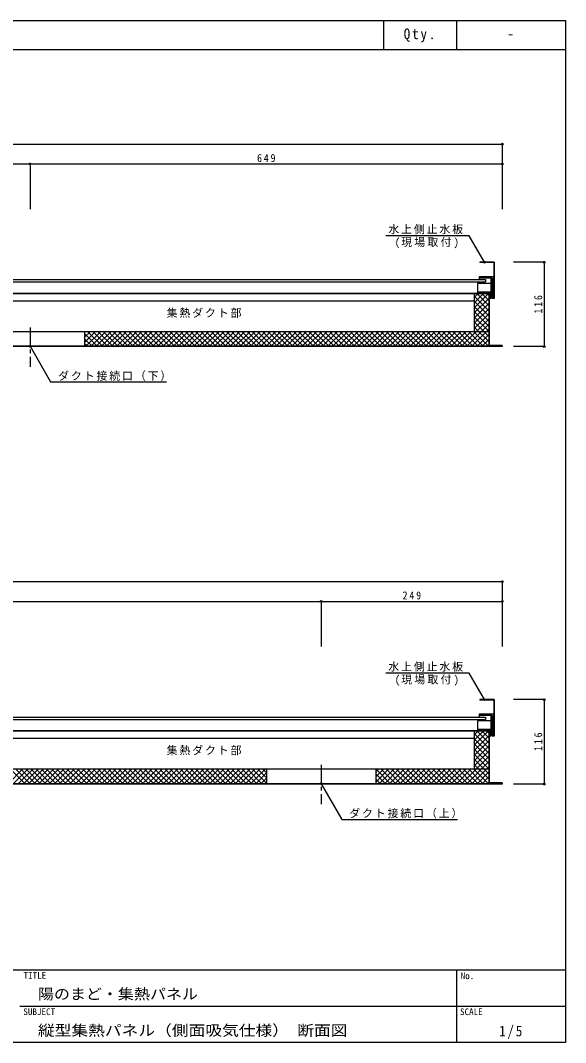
# Model space of a CAD drawing. Units: millimetres at full size, sheet at 1:5. Extents: x -1005 to 1015, y -704 to 701.
# Drawn here: x 266 to 1015, y -704 to 701 of the extents above; entities that cross this region are included whole.
import ezdxf
from ezdxf.enums import TextEntityAlignment as Align

# ---------------------------------------------------------------- set-up
doc = ezdxf.new("R2010")
doc.units = ezdxf.units.MM
doc.header["$LTSCALE"] = 5
doc.header["$PDMODE"] = 32
doc.header["$PDSIZE"] = 2.5
doc.linetypes.add('CHAIN1', pattern=[8, 5, -1, 1, -1])
for name, color, linetype in [('0-0', 4, 'Continuous'), ('0-1', 4, 'Continuous'), ('0-2', 4, 'Continuous'), ('F-0', 2, 'Continuous')]:
    doc.layers.add(name, color=color, linetype=linetype)
doc.styles.add('ＭＳ ゴシック', font='')
doc.styles.get('ＭＳ ゴシック').set_extended_font_data('MS Gothic')

msp = doc.modelspace()

# ---------------------------------------------------------------- linework, layer by layer
at = {"layer": '0-0', "color": 7}
for p, q in [((897.423, 368.793), (897.423, 368.293)), ((917.423, 368.793), (897.423, 368.793)), ((916.923, 368.293), (897.423, 368.293)), ((916.923, 368.293), (916.923, 318.793)), ((-859.577, 344.893), (905.423, 344.893)), ((-859.577, 341.693), (905.423, 341.693)), ((894.423, 339.793), (894.423, 325.793)), ((912.423, 339.793), (894.423, 339.793)), ((896.423, 348.793), (896.423, 344.893)), ((916.423, 348.793), (896.423, 348.793)), ((916.923, 348.793), (896.423, 348.793)), ((914.423, 346.793), (896.423, 346.793)), ((896.423, 341.693), (896.423, 339.793)), ((905.423, 344.893), (905.423, 341.693)), ((912.423, 346.793), (912.423, 318.793)), ((914.423, 346.793), (914.423, 318.793)), ((916.423, 348.793), (916.423, 318.793)), ((912.423, 325.793), (-859.577, 325.793)), ((909.923, 325.293), (-859.577, 325.293)), ((889.923, 325.293), (889.923, 273.293)), ((912.423, 327.793), (894.423, 327.793)), ((909.923, 325.293), (909.923, 253.293)), ((911.923, 325.293), (910.423, 325.293)), ((910.423, 325.293), (910.423, 254.293)), ((911.923, 325.293), (911.923, 318.793)), ((889.923, 315.293), (-851.077, 315.293)), ((912.423, 318.793), (911.923, 318.793)), ((916.423, 318.793), (914.423, 318.793)), ((354.423, 273.293), (354.423, 252.793)), ((909.923, 273.293), (354.423, 273.293)), ((928.423, 253.293), (354.423, 253.293)), ((928.423, 253.793), (909.923, 253.793)), ((928.423, 254.293), (910.423, 254.293)), ((928.423, 254.293), (928.423, 252.793)), ((928.423, 252.793), (354.423, 252.793)), ((897.423, -232.443), (897.423, -232.943)), ((917.423, -232.443), (897.423, -232.443)), ((916.923, -232.943), (897.423, -232.943)), ((916.923, -232.943), (916.923, -282.443)), ((896.423, -252.443), (896.423, -256.343)), ((916.423, -252.443), (896.423, -252.443)), ((916.923, -252.443), (896.423, -252.443)), ((916.423, -252.443), (916.423, -282.443)), ((-859.577, -256.343), (905.423, -256.343)), ((-859.577, -259.543), (905.423, -259.543)), ((894.423, -261.443), (894.423, -275.443)), ((912.423, -261.443), (894.423, -261.443)), ((914.423, -254.443), (896.423, -254.443)), ((896.423, -259.543), (896.423, -261.443)), ((905.423, -256.343), (905.423, -259.543)), ((912.423, -254.443), (912.423, -282.443)), ((914.423, -254.443), (914.423, -282.443)), ((912.423, -275.443), (-859.577, -275.443)), ((909.923, -275.943), (-859.577, -275.943)), ((889.923, -275.943), (889.923, -327.943)), ((912.423, -273.443), (894.423, -273.443)), ((909.923, -275.943), (909.923, -347.943)), ((911.923, -275.943), (910.423, -275.943)), ((910.423, -275.943), (910.423, -346.943)), ((911.923, -275.943), (911.923, -282.443)), ((889.923, -285.943), (-851.077, -285.943)), ((912.423, -282.443), (911.923, -282.443)), ((916.423, -282.443), (914.423, -282.443)), ((354.423, -327.943), (-759.577, -327.943)), ((604.423, -327.943), (354.423, -327.943)), ((604.423, -327.943), (604.423, -348.443)), ((754.423, -327.943), (754.423, -348.443)), ((909.923, -327.943), (754.423, -327.943)), ((354.423, -348.443), (-844.577, -348.443)), ((604.423, -347.943), (204.423, -347.943)), ((604.423, -348.443), (354.423, -348.443)), ((928.423, -347.943), (754.423, -347.943)), ((928.423, -348.443), (754.423, -348.443)), ((928.423, -347.443), (909.923, -347.443)), ((928.423, -346.943), (910.423, -346.943)), ((928.423, -346.943), (928.423, -348.443))]:
    msp.add_line(p, q, dxfattribs=at)
at = {"layer": '0-0'}
for p, q in [((889.923, 320.282), (894.933, 325.293)), ((889.923, 313.211), (902.004, 325.293)), ((889.923, 306.14), (909.075, 325.293)), ((909.923, 309.243), (893.873, 325.293)), ((909.923, 316.314), (900.944, 325.293)), ((909.923, 323.385), (908.015, 325.293)), ((909.923, 302.172), (889.923, 322.172)), ((889.923, 299.069), (909.923, 319.069)), ((909.923, 295.1), (889.923, 315.1)), ((889.923, 291.998), (909.923, 311.998)), ((909.923, 288.029), (889.923, 308.029)), ((889.923, 284.927), (909.923, 304.927)), ((909.923, 280.958), (889.923, 300.958)), ((889.923, 277.856), (909.923, 297.856)), ((872.431, 253.293), (909.923, 290.785)), ((879.502, 253.293), (909.923, 283.714)), ((909.923, 273.887), (889.923, 293.887)), ((909.923, 266.816), (889.923, 286.816)), ((354.423, 273.293), (204.423, 273.293)), ((354.423, 258.544), (369.172, 273.293)), ((354.423, 265.615), (362.101, 273.293)), ((371.903, 253.293), (354.423, 270.773)), ((356.243, 253.293), (376.243, 273.293)), ((378.974, 253.293), (358.974, 273.293)), ((363.314, 253.293), (383.314, 273.293)), ((386.045, 253.293), (366.045, 273.293)), ((370.385, 253.293), (390.385, 273.293)), ((393.116, 253.293), (373.116, 273.293)), ((377.456, 253.293), (397.456, 273.293)), ((400.187, 253.293), (380.187, 273.293)), ((384.527, 253.293), (404.527, 273.293)), ((407.258, 253.293), (387.258, 273.293)), ((391.598, 253.293), (411.598, 273.293)), ((414.329, 253.293), (394.329, 273.293)), ((398.669, 253.293), (418.669, 273.293)), ((421.4, 253.293), (401.4, 273.293)), ((405.74, 253.293), (425.74, 273.293)), ((428.472, 253.293), (408.472, 273.293)), ((412.811, 253.293), (432.811, 273.293)), ((435.543, 253.293), (415.543, 273.293)), ((419.882, 253.293), (439.882, 273.293)), ((442.614, 253.293), (422.614, 273.293)), ((426.953, 253.293), (446.953, 273.293)), ((449.685, 253.293), (429.685, 273.293)), ((434.025, 253.293), (454.025, 273.293)), ((456.756, 253.293), (436.756, 273.293)), ((441.096, 253.293), (461.096, 273.293)), ((463.827, 253.293), (443.827, 273.293)), ((448.167, 253.293), (468.167, 273.293)), ((470.898, 253.293), (450.898, 273.293)), ((455.238, 253.293), (475.238, 273.293)), ((477.969, 253.293), (457.969, 273.293)), ((462.309, 253.293), (482.309, 273.293)), ((485.04, 253.293), (465.04, 273.293)), ((469.38, 253.293), (489.38, 273.293)), ((492.111, 253.293), (472.111, 273.293)), ((476.451, 253.293), (496.451, 273.293)), ((499.182, 253.293), (479.182, 273.293)), ((483.522, 253.293), (503.522, 273.293)), ((506.253, 253.293), (486.253, 273.293)), ((490.593, 253.293), (510.593, 273.293)), ((513.324, 253.293), (493.324, 273.293)), ((497.664, 253.293), (517.664, 273.293)), ((520.395, 253.293), (500.395, 273.293)), ((504.735, 253.293), (524.735, 273.293)), ((527.466, 253.293), (507.466, 273.293)), ((511.806, 253.293), (531.806, 273.293)), ((534.538, 253.293), (514.538, 273.293)), ((518.877, 253.293), (538.877, 273.293)), ((541.609, 253.293), (521.609, 273.293)), ((525.948, 253.293), (545.948, 273.293)), ((548.68, 253.293), (528.68, 273.293)), ((533.019, 253.293), (553.019, 273.293)), ((555.751, 253.293), (535.751, 273.293)), ((540.091, 253.293), (560.091, 273.293)), ((562.822, 253.293), (542.822, 273.293)), ((547.162, 253.293), (567.162, 273.293)), ((569.893, 253.293), (549.893, 273.293)), ((554.233, 253.293), (574.233, 273.293)), ((576.964, 253.293), (556.964, 273.293)), ((561.304, 253.293), (581.304, 273.293)), ((584.035, 253.293), (564.035, 273.293)), ((568.375, 253.293), (588.375, 273.293)), ((591.106, 253.293), (571.106, 273.293)), ((575.446, 253.293), (595.446, 273.293)), ((598.177, 253.293), (578.177, 273.293)), ((582.517, 253.293), (602.517, 273.293)), ((605.248, 253.293), (585.248, 273.293)), ((589.588, 253.293), (609.588, 273.293)), ((612.319, 253.293), (592.319, 273.293)), ((596.659, 253.293), (616.659, 273.293)), ((619.39, 253.293), (599.39, 273.293)), ((603.73, 253.293), (623.73, 273.293)), ((626.461, 253.293), (606.461, 273.293)), ((610.801, 253.293), (630.801, 273.293)), ((633.532, 253.293), (613.532, 273.293)), ((617.872, 253.293), (637.872, 273.293)), ((640.604, 253.293), (620.604, 273.293)), ((624.943, 253.293), (644.943, 273.293)), ((647.675, 253.293), (627.675, 273.293)), ((632.014, 253.293), (652.014, 273.293)), ((654.746, 253.293), (634.746, 273.293)), ((639.085, 253.293), (659.085, 273.293)), ((661.817, 253.293), (641.817, 273.293)), ((646.157, 253.293), (666.157, 273.293)), ((668.888, 253.293), (648.888, 273.293)), ((653.228, 253.293), (673.228, 273.293)), ((675.959, 253.293), (655.959, 273.293)), ((660.299, 253.293), (680.299, 273.293)), ((683.03, 253.293), (663.03, 273.293)), ((667.37, 253.293), (687.37, 273.293)), ((690.101, 253.293), (670.101, 273.293)), ((674.441, 253.293), (694.441, 273.293)), ((697.172, 253.293), (677.172, 273.293)), ((681.512, 253.293), (701.512, 273.293)), ((704.243, 253.293), (684.243, 273.293)), ((688.583, 253.293), (708.583, 273.293)), ((711.314, 253.293), (691.314, 273.293)), ((695.654, 253.293), (715.654, 273.293)), ((718.385, 253.293), (698.385, 273.293)), ((702.725, 253.293), (722.725, 273.293)), ((725.456, 253.293), (705.456, 273.293)), ((709.796, 253.293), (729.796, 273.293)), ((732.527, 253.293), (712.527, 273.293)), ((716.867, 253.293), (736.867, 273.293)), ((739.599, 253.293), (719.599, 273.293)), ((723.938, 253.293), (743.938, 273.293)), ((746.67, 253.293), (726.67, 273.293)), ((731.009, 253.293), (751.009, 273.293)), ((753.741, 253.293), (733.741, 273.293)), ((738.08, 253.293), (758.08, 273.293)), ((760.812, 253.293), (740.812, 273.293)), ((745.152, 253.293), (765.152, 273.293)), ((767.883, 253.293), (747.883, 273.293)), ((752.223, 253.293), (772.223, 273.293)), ((774.954, 253.293), (754.954, 273.293)), ((759.294, 253.293), (779.294, 273.293)), ((782.025, 253.293), (762.025, 273.293)), ((766.365, 253.293), (786.365, 273.293)), ((789.096, 253.293), (769.096, 273.293)), ((773.436, 253.293), (793.436, 273.293)), ((796.167, 253.293), (776.167, 273.293)), ((780.507, 253.293), (800.507, 273.293)), ((803.238, 253.293), (783.238, 273.293)), ((787.578, 253.293), (807.578, 273.293)), ((810.309, 253.293), (790.309, 273.293)), ((794.649, 253.293), (814.649, 273.293)), ((817.38, 253.293), (797.38, 273.293)), ((801.72, 253.293), (821.72, 273.293)), ((824.451, 253.293), (804.451, 273.293)), ((808.791, 253.293), (828.791, 273.293)), ((831.522, 253.293), (811.522, 273.293)), ((815.862, 253.293), (835.862, 273.293)), ((838.593, 253.293), (818.593, 273.293)), ((822.933, 253.293), (842.933, 273.293)), ((845.665, 253.293), (825.665, 273.293)), ((830.004, 253.293), (850.004, 273.293)), ((852.736, 253.293), (832.736, 273.293)), ((837.075, 253.293), (857.075, 273.293)), ((859.807, 253.293), (839.807, 273.293)), ((844.146, 253.293), (864.146, 273.293)), ((866.878, 253.293), (846.878, 273.293)), ((851.218, 253.293), (871.218, 273.293)), ((873.949, 253.293), (853.949, 273.293)), ((858.289, 253.293), (878.289, 273.293)), ((881.02, 253.293), (861.02, 273.293)), ((865.36, 253.293), (885.36, 273.293)), ((888.091, 253.293), (868.091, 273.293)), ((895.162, 253.293), (875.162, 273.293)), ((902.233, 253.293), (882.233, 273.293)), ((886.573, 253.293), (909.923, 276.643)), ((909.304, 253.293), (889.304, 273.293)), ((909.923, 259.745), (889.923, 279.745)), ((893.644, 253.293), (909.923, 269.572)), ((354.423, 253.293), (204.423, 253.293)), ((364.832, 253.293), (354.423, 263.702)), ((357.761, 253.293), (354.423, 256.631)), ((900.715, 253.293), (909.923, 262.501)), ((907.786, 253.293), (909.923, 255.43)), ((354.423, 252.793), (204.423, 252.793)), ((889.923, -280.953), (894.933, -275.943)), ((889.923, -288.024), (902.004, -275.943)), ((889.923, -295.095), (909.075, -275.943)), ((909.923, -299.064), (889.923, -279.064)), ((909.923, -291.993), (893.873, -275.943)), ((909.923, -284.922), (900.944, -275.943)), ((909.923, -277.851), (908.015, -275.943)), ((889.923, -302.166), (909.923, -282.166)), ((909.923, -306.135), (889.923, -286.135)), ((889.923, -309.237), (909.923, -289.237)), ((909.923, -313.206), (889.923, -293.206)), ((889.923, -316.308), (909.923, -296.308)), ((909.923, -320.277), (889.923, -300.277)), ((889.923, -323.379), (909.923, -303.379)), ((909.923, -327.348), (889.923, -307.348)), ((872.431, -347.943), (909.923, -310.45)), ((879.502, -347.943), (909.923, -317.522)), ((909.923, -334.419), (889.923, -314.419)), ((909.923, -341.49), (889.923, -321.49)), ((249.227, -347.943), (269.227, -327.943)), ((252.754, -327.943), (272.754, -347.943)), ((256.298, -347.943), (276.298, -327.943)), ((259.826, -327.943), (279.826, -347.943)), ((263.369, -347.943), (283.369, -327.943)), ((266.897, -327.943), (286.897, -347.943)), ((270.44, -347.943), (290.44, -327.943)), ((273.968, -327.943), (293.968, -347.943)), ((277.511, -347.943), (297.511, -327.943)), ((281.039, -327.943), (301.039, -347.943)), ((284.582, -347.943), (304.582, -327.943)), ((288.11, -327.943), (308.11, -347.943)), ((291.653, -347.943), (311.653, -327.943)), ((295.181, -327.943), (315.181, -347.943)), ((298.724, -347.943), (318.724, -327.943)), ((302.252, -327.943), (322.252, -347.943)), ((305.796, -347.943), (325.796, -327.943)), ((309.323, -327.943), (329.323, -347.943)), ((312.867, -347.943), (332.867, -327.943)), ((316.394, -327.943), (336.394, -347.943)), ((319.938, -347.943), (339.938, -327.943)), ((323.465, -327.943), (343.465, -347.943)), ((327.009, -347.943), (347.009, -327.943)), ((330.536, -327.943), (350.536, -347.943)), ((334.08, -347.943), (354.08, -327.943)), ((357.761, -347.943), (337.761, -327.943)), ((342.101, -347.943), (362.101, -327.943)), ((364.832, -347.943), (344.832, -327.943)), ((349.172, -347.943), (369.172, -327.943)), ((371.903, -347.943), (351.903, -327.943)), ((356.243, -347.943), (376.243, -327.943)), ((378.974, -347.943), (358.974, -327.943)), ((363.314, -347.943), (383.314, -327.943)), ((386.045, -347.943), (366.045, -327.943)), ((370.385, -347.943), (390.385, -327.943)), ((393.116, -347.943), (373.116, -327.943)), ((377.456, -347.943), (397.456, -327.943)), ((400.187, -347.943), (380.187, -327.943)), ((384.527, -347.943), (404.527, -327.943)), ((407.258, -347.943), (387.258, -327.943)), ((391.598, -347.943), (411.598, -327.943)), ((414.329, -347.943), (394.329, -327.943)), ((398.669, -347.943), (418.669, -327.943)), ((421.4, -347.943), (401.4, -327.943)), ((405.74, -347.943), (425.74, -327.943)), ((428.472, -347.943), (408.472, -327.943)), ((412.811, -347.943), (432.811, -327.943)), ((435.543, -347.943), (415.543, -327.943)), ((419.882, -347.943), (439.882, -327.943)), ((442.614, -347.943), (422.614, -327.943)), ((426.953, -347.943), (446.953, -327.943)), ((449.685, -347.943), (429.685, -327.943)), ((434.025, -347.943), (454.025, -327.943)), ((456.756, -347.943), (436.756, -327.943)), ((441.096, -347.943), (461.096, -327.943)), ((463.827, -347.943), (443.827, -327.943)), ((448.167, -347.943), (468.167, -327.943)), ((470.898, -347.943), (450.898, -327.943)), ((455.238, -347.943), (475.238, -327.943)), ((477.969, -347.943), (457.969, -327.943)), ((462.309, -347.943), (482.309, -327.943)), ((485.04, -347.943), (465.04, -327.943)), ((469.38, -347.943), (489.38, -327.943)), ((492.111, -347.943), (472.111, -327.943)), ((476.451, -347.943), (496.451, -327.943)), ((499.182, -347.943), (479.182, -327.943)), ((483.522, -347.943), (503.522, -327.943)), ((506.253, -347.943), (486.253, -327.943)), ((490.593, -347.943), (510.593, -327.943)), ((513.324, -347.943), (493.324, -327.943)), ((497.664, -347.943), (517.664, -327.943)), ((520.395, -347.943), (500.395, -327.943)), ((504.735, -347.943), (524.735, -327.943)), ((527.466, -347.943), (507.466, -327.943)), ((511.806, -347.943), (531.806, -327.943)), ((534.538, -347.943), (514.538, -327.943)), ((518.877, -347.943), (538.877, -327.943)), ((541.609, -347.943), (521.609, -327.943)), ((525.948, -347.943), (545.948, -327.943)), ((548.68, -347.943), (528.68, -327.943)), ((533.019, -347.943), (553.019, -327.943)), ((555.751, -347.943), (535.751, -327.943)), ((540.091, -347.943), (560.091, -327.943)), ((562.822, -347.943), (542.822, -327.943)), ((547.162, -347.943), (567.162, -327.943)), ((569.893, -347.943), (549.893, -327.943)), ((554.233, -347.943), (574.233, -327.943)), ((576.964, -347.943), (556.964, -327.943)), ((561.304, -347.943), (581.304, -327.943)), ((584.035, -347.943), (564.035, -327.943)), ((568.375, -347.943), (588.375, -327.943)), ((591.106, -347.943), (571.106, -327.943)), ((575.446, -347.943), (595.446, -327.943)), ((598.177, -347.943), (578.177, -327.943)), ((582.517, -347.943), (602.517, -327.943)), ((604.423, -347.117), (585.248, -327.943)), ((589.588, -347.943), (604.423, -333.108)), ((604.423, -340.046), (592.319, -327.943)), ((604.423, -332.975), (599.39, -327.943)), ((754.423, -327.943), (604.423, -327.943)), ((754.423, -331.6), (758.08, -327.943)), ((754.423, -338.671), (765.152, -327.943)), ((754.423, -345.742), (772.223, -327.943)), ((767.883, -347.943), (754.423, -334.483)), ((774.954, -347.943), (754.954, -327.943)), ((759.294, -347.943), (779.294, -327.943)), ((782.025, -347.943), (762.025, -327.943)), ((766.365, -347.943), (786.365, -327.943)), ((789.096, -347.943), (769.096, -327.943)), ((773.436, -347.943), (793.436, -327.943)), ((796.167, -347.943), (776.167, -327.943)), ((780.507, -347.943), (800.507, -327.943)), ((803.238, -347.943), (783.238, -327.943)), ((787.578, -347.943), (807.578, -327.943)), ((810.309, -347.943), (790.309, -327.943)), ((794.649, -347.943), (814.649, -327.943)), ((817.38, -347.943), (797.38, -327.943)), ((801.72, -347.943), (821.72, -327.943)), ((824.451, -347.943), (804.451, -327.943)), ((808.791, -347.943), (828.791, -327.943)), ((831.522, -347.943), (811.522, -327.943)), ((815.862, -347.943), (835.862, -327.943)), ((838.593, -347.943), (818.593, -327.943)), ((822.933, -347.943), (842.933, -327.943)), ((845.665, -347.943), (825.665, -327.943)), ((830.004, -347.943), (850.004, -327.943)), ((852.736, -347.943), (832.736, -327.943)), ((837.075, -347.943), (857.075, -327.943)), ((859.807, -347.943), (839.807, -327.943)), ((844.146, -347.943), (864.146, -327.943)), ((866.878, -347.943), (846.878, -327.943)), ((851.218, -347.943), (871.218, -327.943)), ((873.949, -347.943), (853.949, -327.943)), ((858.289, -347.943), (878.289, -327.943)), ((881.02, -347.943), (861.02, -327.943)), ((865.36, -347.943), (885.36, -327.943)), ((888.091, -347.943), (868.091, -327.943)), ((895.162, -347.943), (875.162, -327.943)), ((902.233, -347.943), (882.233, -327.943)), ((886.573, -347.943), (909.923, -324.593)), ((909.304, -347.943), (889.304, -327.943)), ((893.644, -347.943), (909.923, -331.664)), ((596.659, -347.943), (604.423, -340.179)), ((603.73, -347.943), (604.423, -347.25)), ((754.423, -347.943), (604.423, -347.943)), ((754.423, -348.443), (604.423, -348.443)), ((760.812, -347.943), (754.423, -341.554)), ((900.715, -347.943), (909.923, -338.735)), ((907.786, -347.943), (909.923, -345.806))]:
    msp.add_line(p, q, dxfattribs=at)
at = {"layer": '0-0', "linetype": 'CHAIN1'}
for p, q in [((279.423, 279.024), (279.423, 224.918)), ((679.423, -322.211), (679.423, -376.317))]:
    msp.add_line(p, q, dxfattribs=at)
at = {"layer": '0-0', "color": 7}
for points in [[(917.423, 368.793), (917.423, 318.793), (914.423, 318.793)], [(917.423, -232.443), (917.423, -282.443), (914.423, -282.443)]]:
    msp.add_lwpolyline(points, dxfattribs=at)
at = {"layer": '0-1'}
for p, q in [((882.962, 405.175), (768.173, 405.175)), ((903.967, 368.793), (882.962, 405.175)), ((279.423, 253.293), (307.749, 204.23)), ((307.749, 204.23), (466.95, 204.23)), ((882.962, -196.061), (768.173, -196.061)), ((903.967, -232.443), (882.962, -196.061)), ((679.423, -347.943), (707.749, -397.005)), ((707.749, -397.005), (866.95, -397.005))]:
    msp.add_line(p, q, dxfattribs=at)
at = {"layer": '0-1', "color": 5}
for p in [(903.967, 368.793), (279.423, 253.293), (903.967, -232.443), (679.423, -347.943)]:
    msp.add_point(p, dxfattribs=at)
at = {"layer": '0-2'}
for p, q in [((-889.577, 531.095), (928.423, 531.095)), ((928.423, 531.095), (928.423, 441.634)), ((-764.577, 503.942), (279.423, 503.942)), ((279.423, 503.942), (279.423, 441.634)), ((279.423, 503.942), (928.423, 503.942)), ((928.423, 503.942), (928.423, 441.634)), ((985.868, 368.793), (943.823, 368.793)), ((985.868, 368.793), (985.868, 252.793)), ((985.868, 252.793), (943.823, 252.793)), ((-889.577, -70.14), (928.423, -70.14)), ((928.423, -70.14), (928.423, -159.601)), ((-764.577, -97.294), (679.423, -97.294)), ((679.423, -97.294), (679.423, -159.601)), ((928.423, -97.294), (928.423, -159.601)), ((985.868, -232.443), (943.823, -232.443)), ((985.868, -232.443), (985.868, -348.443)), ((985.868, -348.443), (943.823, -348.443))]:
    msp.add_line(p, q, dxfattribs=at)
msp.add_lwpolyline([(679.423, -97.294), (928.423, -97.294), (928.423, -159.601)], dxfattribs=at)
at = {"layer": '0-2', "color": 5}
for p in [(928.423, 531.095), (279.423, 503.942), (928.423, 503.942), (985.868, 368.793), (985.868, 252.793), (928.423, -70.14), (679.423, -97.294), (928.423, -97.294), (985.868, -232.443), (985.868, -348.443)]:
    msp.add_point(p, dxfattribs=at)
at = {"layer": 'F-0', "color": 5}
for p, q in [((765.298, 701.206), (765.298, 661.206)), ((865.298, 701.206), (865.298, 661.206)), ((1015.298, 701.206), (1015.298, -703.794)), ((-1004.702, 661.206), (1015.298, 661.206)), ((-1004.702, -603.794), (1015.298, -603.794)), ((1015.298, -703.794), (-1004.702, -703.794))]:
    msp.add_line(p, q, dxfattribs=at)
at = {"layer": 'F-0'}
for p, q in [((865.298, -603.794), (865.298, -703.794)), ((265.298, -653.794), (1015.298, -653.794))]:
    msp.add_line(p, q, dxfattribs=at)
at = {"layer": 'F-0', "color": 5}
msp.add_lwpolyline([(-1004.702, -703.794), (-1004.702, 701.206), (1015.298, 701.206)], dxfattribs=at)

# ---------------------------------------------------------------- texts
at = {"layer": '0-1', "color": 7, "char_height": 11, "attachment_point": 7, "style": 'ＭＳ ゴシック'}
for s, insert in [('\\T1.17;水上側止水板', (771.761, 407.394)), ('\\T1.2;(現場取付)', (780.508, 388.031)), ('\\T1.17;集熱ダクト部', (467.183, 292.38)), ('\\T1.17;ダクト接続口（下）', (318.082, 205.587)), ('\\T1.17;水上側止水板', (771.761, -193.842)), ('\\T1.2;(現場取付)', (780.508, -213.205)), ('\\T1.17;集熱ダクト部', (467.183, -308.855)), ('\\T1.17;ダクト接続口（上）', (718.082, -395.649))]:
    msp.add_mtext(s, dxfattribs=dict(at, insert=insert))
at = {"layer": '0-2', "color": 7, "char_height": 11, "attachment_point": 7, "style": 'ＭＳ ゴシック'}
for s, insert in [('\\T1.38;\\W0.9;649', (591.423, 506.442)), ('\\T1.38;\\W0.9;249', (791.423, -94.794))]:
    msp.add_mtext(s, dxfattribs=dict(at, insert=insert))
at = {"layer": '0-2', "color": 7, "char_height": 11, "attachment_point": 7, "rotation": 90, "style": 'ＭＳ ゴシック'}
for insert in [(983.368, 298.293), (983.368, -302.943)]:
    msp.add_mtext('\\T1.38;\\W0.9;116', dxfattribs=dict(at, insert=insert))
at = {"layer": 'F-0', "color": 7, "style": 'ＭＳ ゴシック'}
msp.add_text('-', height=14.66, dxfattribs=at).set_placement((934.798, 671.206), align=Align.BOTTOM_LEFT)
at = {"layer": 'F-0', "color": 4, "style": 'ＭＳ ゴシック'}
for s, p in [('TITLE', (270.559, -618.691)), ('No.', (871.184, -619.375)), ('SUBJECT', (270.298, -668.794)), ('SCALE', (870.298, -668.794))]:
    msp.add_text(s, height=9.164, dxfattribs=at).set_placement(p, align=Align.BOTTOM_LEFT)
at = {"layer": 'F-0', "color": 7, "style": 'ＭＳ ゴシック'}
for s, width, p in [('陽のまど・集熱パネル', 1.1, (290.298, -648.794)), ('縦型集熱パネル（側面吸気仕様） 断面図', 1.15, (290.298, -698.794))]:
    msp.add_text(s, height=14.66, dxfattribs=dict(at, width=width)).set_placement(p, align=Align.BOTTOM_LEFT)
at = {"layer": 'F-0', "color": 7, "char_height": 14.66, "attachment_point": 7, "style": 'ＭＳ ゴシック'}
for s, insert in [('\\T1.28;\\W0.9;Qty.', (792.923, 671.206)), ('\\T1.28;\\W0.9;Qty.', (792.923, 671.206)), ('\\T1.27;\\W0.9;1/5', (924.048, -698.794))]:
    msp.add_mtext(s, dxfattribs=dict(at, insert=insert))

doc.saveas('drawing.dxf')
